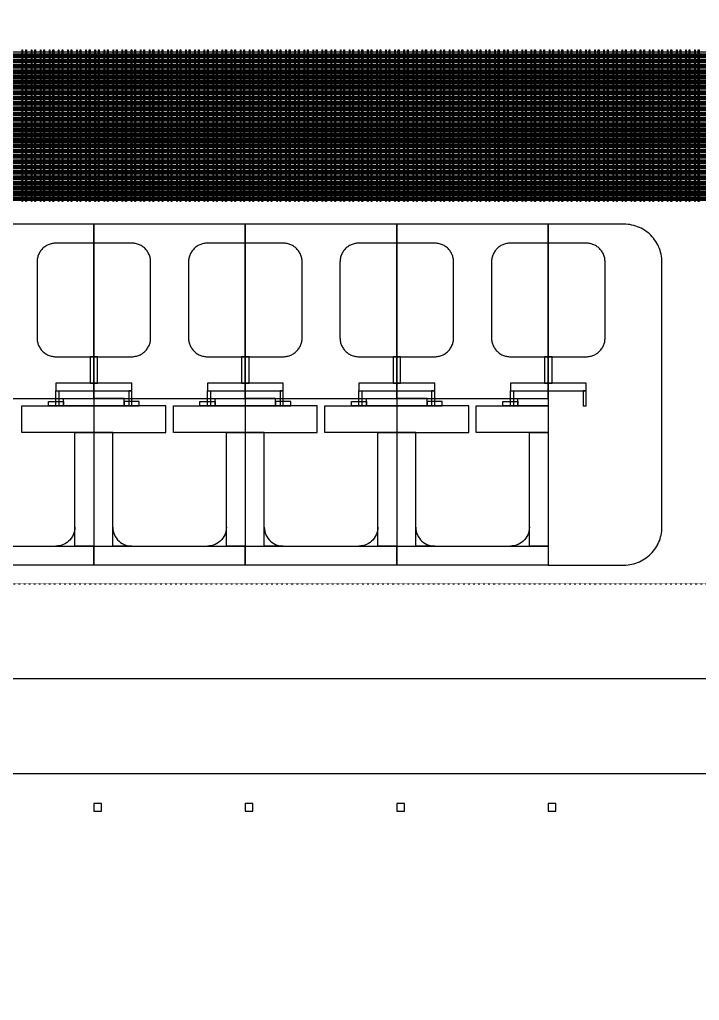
# Model space of a CAD drawing. Extents: x -50000 to 50000, y -50000 to 50000.
# Drawn here: x -32596 to -30801, y -29300 to -26710 of the extents above; entities that cross this region are included whole.
import ezdxf

# ---------------------------------------------------------------- set-up
doc = ezdxf.new("R2010")
doc.units = 0
doc.linetypes.add('DOT', pattern=[0.2, 0, -0.2])
doc.layers.get('0').update_dxf_attribs({"linetype": 'CONTINUOUS'})
for name, color, linetype in [('BASEMETAL', 4, 'CONTINUOUS'), ('FRAME', 8, 'CONTINUOUS'), ('SECONDLAYER', 6, 'CONTINUOUS'), ('XOR', 1, 'CONTINUOUS')]:
    doc.layers.add(name, color=color, linetype=linetype)

# ---------------------------------------------------------------- blocks, each defined once
blk = doc.blocks.new('DICINGBORDER')
for points in [[(3600, 0), (3620, 0), (3620, 20), (3600, 20)], [(4000, 0), (4020, 0), (4020, 20), (4000, 20)], [(4400, 0), (4420, 0), (4420, 20), (4400, 20)], [(4800, 0), (4820, 0), (4820, 20), (4800, 20)]]:
    blk.add_lwpolyline(points, close=True)
blk = doc.blocks.new('CHIP_JARRAY')
for points in [[(500, 1900), (6500, 1900), (6500, 1904.3), (500, 1904.3)], [(500, 1897), (6500, 1897), (6500, 1899), (500, 1899)], [(500, 1894), (6500, 1894), (6500, 1896.4), (500, 1896.4)], [(500, 1891), (6500, 1891), (6500, 1893), (500, 1893)], [(500, 1886), (6500, 1886), (6500, 1890.3), (500, 1890.3)], [(500, 1883), (6500, 1883), (6500, 1885), (500, 1885)], [(500, 1880), (6500, 1880), (6500, 1882.4), (500, 1882.4)], [(500, 1877), (6500, 1877), (6500, 1879), (500, 1879)], [(500, 1872), (6500, 1872), (6500, 1876.3), (500, 1876.3)], [(500, 1869), (6500, 1869), (6500, 1871), (500, 1871)], [(500, 1866), (6500, 1866), (6500, 1868.4), (500, 1868.4)], [(500, 1863), (6500, 1863), (6500, 1865), (500, 1865)], [(500, 1858), (6500, 1858), (6500, 1862.3), (500, 1862.3)], [(500, 1855), (6500, 1855), (6500, 1857), (500, 1857)], [(500, 1852), (6500, 1852), (6500, 1854.4), (500, 1854.4)], [(500, 1849), (6500, 1849), (6500, 1851), (500, 1851)], [(500, 1844), (6500, 1844), (6500, 1848.3), (500, 1848.3)], [(500, 1841), (6500, 1841), (6500, 1843), (500, 1843)], [(500, 1838), (6500, 1838), (6500, 1840.4), (500, 1840.4)], [(500, 1835), (6500, 1835), (6500, 1837), (500, 1837)], [(500, 1830), (6500, 1830), (6500, 1834.3), (500, 1834.3)], [(500, 1827), (6500, 1827), (6500, 1829), (500, 1829)], [(500, 1824), (6500, 1824), (6500, 1826.4), (500, 1826.4)], [(500, 1821), (6500, 1821), (6500, 1823), (500, 1823)], [(500, 1816), (6500, 1816), (6500, 1820.3), (500, 1820.3)], [(500, 1813), (6500, 1813), (6500, 1815), (500, 1815)], [(500, 1810), (6500, 1810), (6500, 1812.4), (500, 1812.4)], [(500, 1807), (6500, 1807), (6500, 1809), (500, 1809)], [(500, 1802), (6500, 1802), (6500, 1806.3), (500, 1806.3)], [(500, 1799), (6500, 1799), (6500, 1801), (500, 1801)], [(500, 1796), (6500, 1796), (6500, 1798.4), (500, 1798.4)], [(500, 1793), (6500, 1793), (6500, 1795), (500, 1795)], [(500, 1788), (6500, 1788), (6500, 1792.3), (500, 1792.3)], [(500, 1785), (6500, 1785), (6500, 1787), (500, 1787)], [(500, 1782), (6500, 1782), (6500, 1784.4), (500, 1784.4)], [(500, 1779), (6500, 1779), (6500, 1781), (500, 1781)], [(500, 1774), (6500, 1774), (6500, 1778.3), (500, 1778.3)], [(500, 1771), (6500, 1771), (6500, 1773), (500, 1773)], [(500, 1768), (6500, 1768), (6500, 1770.4), (500, 1770.4)], [(500, 1765), (6500, 1765), (6500, 1767), (500, 1767)], [(500, 1760), (6500, 1760), (6500, 1764.3), (500, 1764.3)], [(500, 1757), (6500, 1757), (6500, 1759), (500, 1759)], [(500, 1754), (6500, 1754), (6500, 1756.4), (500, 1756.4)], [(500, 1751), (6500, 1751), (6500, 1753), (500, 1753)], [(500, 1746), (6500, 1746), (6500, 1750.3), (500, 1750.3)], [(500, 1743), (6500, 1743), (6500, 1745), (500, 1745)], [(500, 1740), (6500, 1740), (6500, 1742.4), (500, 1742.4)], [(500, 1737), (6500, 1737), (6500, 1739), (500, 1739)], [(500, 1732), (6500, 1732), (6500, 1736.3), (500, 1736.3)], [(500, 1729), (6500, 1729), (6500, 1731), (500, 1731)], [(500, 1726), (6500, 1726), (6500, 1728.4), (500, 1728.4)], [(500, 1723), (6500, 1723), (6500, 1725), (500, 1725)], [(500, 1718), (6500, 1718), (6500, 1722.3), (500, 1722.3)], [(500, 1715), (6500, 1715), (6500, 1717), (500, 1717)], [(500, 1712), (6500, 1712), (6500, 1714.4), (500, 1714.4)], [(500, 1709), (6500, 1709), (6500, 1711), (500, 1711)], [(500, 1704), (6500, 1704), (6500, 1708.3), (500, 1708.3)], [(500, 1701), (6500, 1701), (6500, 1703), (500, 1703)], [(500, 1698), (6500, 1698), (6500, 1700.4), (500, 1700.4)], [(500, 1695), (6500, 1695), (6500, 1697), (500, 1697)], [(500, 1690), (6500, 1690), (6500, 1694.3), (500, 1694.3)], [(500, 1687), (6500, 1687), (6500, 1689), (500, 1689)], [(500, 1684), (6500, 1684), (6500, 1686.4), (500, 1686.4)], [(500, 1681), (6500, 1681), (6500, 1683), (500, 1683)], [(500, 1676), (6500, 1676), (6500, 1680.3), (500, 1680.3)], [(500, 1673), (6500, 1673), (6500, 1675), (500, 1675)], [(500, 1670), (6500, 1670), (6500, 1672.4), (500, 1672.4)], [(500, 1667), (6500, 1667), (6500, 1669), (500, 1669)], [(500, 1662), (6500, 1662), (6500, 1666.3), (500, 1666.3)], [(500, 1659), (6500, 1659), (6500, 1661), (500, 1661)], [(500, 1656), (6500, 1656), (6500, 1658.4), (500, 1658.4)], [(500, 1653), (6500, 1653), (6500, 1655), (500, 1655)], [(500, 1648), (6500, 1648), (6500, 1652.3), (500, 1652.3)], [(500, 1645), (6500, 1645), (6500, 1647), (500, 1647)], [(500, 1642), (6500, 1642), (6500, 1644.4), (500, 1644.4)], [(500, 1639), (6500, 1639), (6500, 1641), (500, 1641)], [(500, 1634), (6500, 1634), (6500, 1638.3), (500, 1638.3)], [(500, 1631), (6500, 1631), (6500, 1633), (500, 1633)], [(500, 1628), (6500, 1628), (6500, 1630.4), (500, 1630.4)], [(500, 1625), (6500, 1625), (6500, 1627), (500, 1627)], [(500, 1620), (6500, 1620), (6500, 1624.3), (500, 1624.3)], [(500, 1617), (6500, 1617), (6500, 1619), (500, 1619)], [(500, 1614), (6500, 1614), (6500, 1616.4), (500, 1616.4)], [(500, 1611), (6500, 1611), (6500, 1613), (500, 1613)], [(500, 1606), (6500, 1606), (6500, 1610.3), (500, 1610.3)], [(500, 1603), (6500, 1603), (6500, 1605), (500, 1605)], [(500, 1600), (6500, 1600), (6500, 1602.4), (500, 1602.4)], [(500, 1597), (6500, 1597), (6500, 1599), (500, 1599)], [(500, 1592), (6500, 1592), (6500, 1596.3), (500, 1596.3)], [(500, 1589), (6500, 1589), (6500, 1591), (500, 1591)], [(500, 1586), (6500, 1586), (6500, 1588.4), (500, 1588.4)], [(500, 1583), (6500, 1583), (6500, 1585), (500, 1585)], [(500, 1578), (6500, 1578), (6500, 1582.3), (500, 1582.3)], [(500, 1575), (6500, 1575), (6500, 1577), (500, 1577)], [(500, 1572), (6500, 1572), (6500, 1574.4), (500, 1574.4)], [(500, 1569), (6500, 1569), (6500, 1571), (500, 1571)], [(500, 1564), (6500, 1564), (6500, 1568.3), (500, 1568.3)], [(500, 1561), (6500, 1561), (6500, 1563), (500, 1563)], [(500, 1558), (6500, 1558), (6500, 1560.4), (500, 1560.4)], [(500, 1555), (6500, 1555), (6500, 1557), (500, 1557)], [(500, 1550), (6500, 1550), (6500, 1554.3), (500, 1554.3)], [(500, 1547), (6500, 1547), (6500, 1549), (500, 1549)], [(500, 1544), (6500, 1544), (6500, 1546.4), (500, 1546.4)], [(500, 1541), (6500, 1541), (6500, 1543), (500, 1543)], [(500, 1536), (6500, 1536), (6500, 1540.3), (500, 1540.3)], [(500, 1533), (6500, 1533), (6500, 1535), (500, 1535)], [(500, 1530), (6500, 1530), (6500, 1532.4), (500, 1532.4)], [(500, 1527), (6500, 1527), (6500, 1529), (500, 1529)], [(500, 1522), (6500, 1522), (6500, 1526.3), (500, 1526.3)], [(500, 1519), (6500, 1519), (6500, 1521), (500, 1521)], [(500, 1516), (6500, 1516), (6500, 1518.4), (500, 1518.4)], [(500, 1513), (6500, 1513), (6500, 1515), (500, 1515)], [(3500, 990), (3500, 1450), (3100, 1450), (3100, 990)], [(3900, 990), (3900, 1450), (3500, 1450), (3500, 990)], [(4300, 990), (4300, 1450), (3900, 1450), (3900, 990)], [(4700, 990), (4700, 1450), (4300, 1450), (4300, 990)], [(4700, 1000), (4700, 550), (4900, 550), (4905.2, 550.1), (4910.5, 550.5), (4915.6, 551.2), (4920.8, 552.2), (4925.9, 553.4), (4930.9, 554.9), (4935.8, 556.6), (4940.7, 558.6), (4945.4, 560.9), (4950, 563.4), (4954.5, 566.1), (4958.8, 569.1), (4962.9, 572.3), (4966.9, 575.7), (4970.7, 579.3), (4974.3, 583.1), (4977.7, 587.1), (4980.9, 591.2), (4983.9, 595.5), (4986.6, 600), (4989.1, 604.6), (4991.4, 609.3), (4993.4, 614.2), (4995.1, 619.1), (4996.6, 624.1), (4997.8, 629.2), (4998.8, 634.4), (4999.5, 639.5), (4999.9, 644.8), (5000, 650), (5000, 1350), (4999.9, 1355.2), (4999.5, 1360.5), (4998.8, 1365.6), (4997.8, 1370.8), (4996.6, 1375.9), (4995.1, 1380.9), (4993.4, 1385.8), (4991.4, 1390.7), (4989.1, 1395.4), (4986.6, 1400), (4983.9, 1404.5), (4980.9, 1408.8), (4977.7, 1412.9), (4974.3, 1416.9), (4970.7, 1420.7), (4966.9, 1424.3), (4962.9, 1427.7), (4958.8, 1430.9), (4954.5, 1433.9), (4950, 1436.6), (4945.4, 1439.1), (4940.7, 1441.4), (4935.8, 1443.4), (4930.9, 1445.1), (4925.9, 1446.6), (4920.8, 1447.8), (4915.6, 1448.8), (4910.5, 1449.5), (4905.2, 1449.9), (4900, 1450), (4700, 1450)], [(3420, 970), (3420, 990), (3500, 990), (3500, 970)], [(3580, 970), (3580, 990), (3500, 990), (3500, 970)], [(3820, 970), (3820, 990), (3900, 990), (3900, 970)], [(3980, 970), (3980, 990), (3900, 990), (3900, 970)], [(4220, 970), (4220, 990), (4300, 990), (4300, 970)], [(4380, 970), (4380, 990), (4300, 990), (4300, 970)], [(4620, 970), (4620, 990), (4700, 990), (4700, 970)], [(3310, 900), (3310, 970), (3500, 970), (3500, 900)], [(3380, 970), (3380, 982), (3420, 982), (3420, 970)], [(3690, 900), (3690, 970), (3500, 970), (3500, 900)], [(3620, 970), (3620, 982), (3580, 982), (3580, 970)], [(3710, 900), (3710, 970), (3900, 970), (3900, 900)], [(3780, 970), (3780, 982), (3820, 982), (3820, 970)], [(4090, 900), (4090, 970), (3900, 970), (3900, 900)], [(4020, 970), (4020, 982), (3980, 982), (3980, 970)], [(4110, 900), (4110, 970), (4300, 970), (4300, 900)], [(4180, 970), (4180, 982), (4220, 982), (4220, 970)], [(4490, 900), (4490, 970), (4300, 970), (4300, 900)], [(4420, 970), (4420, 982), (4380, 982), (4380, 970)], [(4510, 900), (4510, 970), (4700, 970), (4700, 900)], [(4580, 970), (4580, 982), (4620, 982), (4620, 970)], [(3450, 600), (3450, 900), (3500, 900), (3500, 600)], [(3550, 600), (3550, 900), (3500, 900), (3500, 600)], [(3850, 600), (3850, 900), (3900, 900), (3900, 600)], [(3950, 600), (3950, 900), (3900, 900), (3900, 600)], [(4250, 600), (4250, 900), (4300, 900), (4300, 600)], [(4350, 600), (4350, 900), (4300, 900), (4300, 600)], [(4650, 600), (4650, 900), (4700, 900), (4700, 600)], [(3450, 600), (3450, 650), (3449.7, 644.8), (3448.9, 639.6), (3447.6, 634.5), (3445.7, 629.7), (3443.3, 625), (3440.5, 620.6), (3437.2, 616.5), (3433.5, 612.8), (3429.4, 609.5), (3425, 606.7), (3420.3, 604.3), (3415.5, 602.4), (3410.4, 601.1), (3405.2, 600.3), (3400, 600)], [(3550, 600), (3550, 650), (3550.3, 644.8), (3551.1, 639.6), (3552.4, 634.5), (3554.3, 629.7), (3556.7, 625), (3559.5, 620.6), (3562.8, 616.5), (3566.5, 612.8), (3570.6, 609.5), (3575, 606.7), (3579.7, 604.3), (3584.5, 602.4), (3589.6, 601.1), (3594.8, 600.3), (3600, 600)], [(3850, 600), (3850, 650), (3849.7, 644.8), (3848.9, 639.6), (3847.6, 634.5), (3845.7, 629.7), (3843.3, 625), (3840.5, 620.6), (3837.2, 616.5), (3833.5, 612.8), (3829.4, 609.5), (3825, 606.7), (3820.3, 604.3), (3815.5, 602.4), (3810.4, 601.1), (3805.2, 600.3), (3800, 600)], [(3950, 600), (3950, 650), (3950.3, 644.8), (3951.1, 639.6), (3952.4, 634.5), (3954.3, 629.7), (3956.7, 625), (3959.5, 620.6), (3962.8, 616.5), (3966.5, 612.8), (3970.6, 609.5), (3975, 606.7), (3979.7, 604.3), (3984.5, 602.4), (3989.6, 601.1), (3994.8, 600.3), (4000, 600)], [(4250, 600), (4250, 650), (4249.7, 644.8), (4248.9, 639.6), (4247.6, 634.5), (4245.7, 629.7), (4243.3, 625), (4240.5, 620.6), (4237.2, 616.5), (4233.5, 612.8), (4229.4, 609.5), (4225, 606.7), (4220.3, 604.3), (4215.5, 602.4), (4210.4, 601.1), (4205.2, 600.3), (4200, 600)], [(4350, 600), (4350, 650), (4350.3, 644.8), (4351.1, 639.6), (4352.4, 634.5), (4354.3, 629.7), (4356.7, 625), (4359.5, 620.6), (4362.8, 616.5), (4366.5, 612.8), (4370.6, 609.5), (4375, 606.7), (4379.7, 604.3), (4384.5, 602.4), (4389.6, 601.1), (4394.8, 600.3), (4400, 600)], [(4650, 600), (4650, 650), (4649.7, 644.8), (4648.9, 639.6), (4647.6, 634.5), (4645.7, 629.7), (4643.3, 625), (4640.5, 620.6), (4637.2, 616.5), (4633.5, 612.8), (4629.4, 609.5), (4625, 606.7), (4620.3, 604.3), (4615.5, 602.4), (4610.4, 601.1), (4605.2, 600.3), (4600, 600)], [(3300, 600), (3500, 600), (3500, 550), (3100, 550), (3100, 600)], [(3700, 600), (3900, 600), (3900, 550), (3500, 550), (3500, 600)], [(4100, 600), (4300, 600), (4300, 550), (3900, 550), (3900, 600)], [(4500, 600), (4700, 600), (4700, 550), (4300, 550), (4300, 600)]]:
    blk.add_lwpolyline(points, close=True)
at = {"layer": 'FRAME'}
blk.add_lwpolyline([(0, 0), (7000, 0), (7000, 7000), (0, 7000)], close=True, dxfattribs=at)
at = {"layer": 'FRAME', "linetype": 'DOT'}
blk.add_lwpolyline([(500, 500), (6500, 500), (6500, 6500), (500, 6500)], close=True, dxfattribs=at)
at = {"layer": 'SECONDLAYER'}
for points in [[(3311, 1910), (3312, 1910), (3312, 1510), (3311, 1510)], [(3320, 1910), (3322, 1910), (3322, 1510), (3320, 1510)], [(3335, 1910), (3336, 1910), (3336, 1510), (3335, 1510)], [(3344, 1910), (3346, 1910), (3346, 1510), (3344, 1510)], [(3359, 1910), (3360, 1910), (3360, 1510), (3359, 1510)], [(3368, 1910), (3370, 1910), (3370, 1510), (3368, 1510)], [(3383, 1910), (3384, 1910), (3384, 1510), (3383, 1510)], [(3392, 1910), (3394, 1910), (3394, 1510), (3392, 1510)], [(3407, 1910), (3408, 1910), (3408, 1510), (3407, 1510)], [(3416, 1910), (3418, 1910), (3418, 1510), (3416, 1510)], [(3431, 1910), (3432, 1910), (3432, 1510), (3431, 1510)], [(3440, 1910), (3442, 1910), (3442, 1510), (3440, 1510)], [(3455, 1910), (3456, 1910), (3456, 1510), (3455, 1510)], [(3464, 1910), (3466, 1910), (3466, 1510), (3464, 1510)], [(3479, 1910), (3480, 1910), (3480, 1510), (3479, 1510)], [(3488, 1910), (3490, 1910), (3490, 1510), (3488, 1510)], [(3503, 1910), (3504, 1910), (3504, 1510), (3503, 1510)], [(3512, 1910), (3514, 1910), (3514, 1510), (3512, 1510)], [(3527, 1910), (3528, 1910), (3528, 1510), (3527, 1510)], [(3536, 1910), (3538, 1910), (3538, 1510), (3536, 1510)], [(3551, 1910), (3552, 1910), (3552, 1510), (3551, 1510)], [(3560, 1910), (3562, 1910), (3562, 1510), (3560, 1510)], [(3575, 1910), (3576, 1910), (3576, 1510), (3575, 1510)], [(3584, 1910), (3586, 1910), (3586, 1510), (3584, 1510)], [(3599, 1910), (3600, 1910), (3600, 1510), (3599, 1510)], [(3608, 1910), (3610, 1910), (3610, 1510), (3608, 1510)], [(3623, 1910), (3624, 1910), (3624, 1510), (3623, 1510)], [(3632, 1910), (3634, 1910), (3634, 1510), (3632, 1510)], [(3647, 1910), (3648, 1910), (3648, 1510), (3647, 1510)], [(3656, 1910), (3658, 1910), (3658, 1510), (3656, 1510)], [(3671, 1910), (3672, 1910), (3672, 1510), (3671, 1510)], [(3680, 1910), (3682, 1910), (3682, 1510), (3680, 1510)], [(3695, 1910), (3696, 1910), (3696, 1510), (3695, 1510)], [(3704, 1910), (3706, 1910), (3706, 1510), (3704, 1510)], [(3719, 1910), (3720, 1910), (3720, 1510), (3719, 1510)], [(3728, 1910), (3730, 1910), (3730, 1510), (3728, 1510)], [(3743, 1910), (3744, 1910), (3744, 1510), (3743, 1510)], [(3752, 1910), (3754, 1910), (3754, 1510), (3752, 1510)], [(3767, 1910), (3768, 1910), (3768, 1510), (3767, 1510)], [(3776, 1910), (3778, 1910), (3778, 1510), (3776, 1510)], [(3791, 1910), (3792, 1910), (3792, 1510), (3791, 1510)], [(3800, 1910), (3802, 1910), (3802, 1510), (3800, 1510)], [(3815, 1910), (3816, 1910), (3816, 1510), (3815, 1510)], [(3824, 1910), (3826, 1910), (3826, 1510), (3824, 1510)], [(3839, 1910), (3840, 1910), (3840, 1510), (3839, 1510)], [(3848, 1910), (3850, 1910), (3850, 1510), (3848, 1510)], [(3863, 1910), (3864, 1910), (3864, 1510), (3863, 1510)], [(3872, 1910), (3874, 1910), (3874, 1510), (3872, 1510)], [(3887, 1910), (3888, 1910), (3888, 1510), (3887, 1510)], [(3896, 1910), (3898, 1910), (3898, 1510), (3896, 1510)], [(3911, 1910), (3912, 1910), (3912, 1510), (3911, 1510)], [(3920, 1910), (3922, 1910), (3922, 1510), (3920, 1510)], [(3935, 1910), (3936, 1910), (3936, 1510), (3935, 1510)], [(3944, 1910), (3946, 1910), (3946, 1510), (3944, 1510)], [(3959, 1910), (3960, 1910), (3960, 1510), (3959, 1510)], [(3968, 1910), (3970, 1910), (3970, 1510), (3968, 1510)], [(3983, 1910), (3984, 1910), (3984, 1510), (3983, 1510)], [(3992, 1910), (3994, 1910), (3994, 1510), (3992, 1510)], [(4007, 1910), (4008, 1910), (4008, 1510), (4007, 1510)], [(4016, 1910), (4018, 1910), (4018, 1510), (4016, 1510)], [(4031, 1910), (4032, 1910), (4032, 1510), (4031, 1510)], [(4040, 1910), (4042, 1910), (4042, 1510), (4040, 1510)], [(4055, 1910), (4056, 1910), (4056, 1510), (4055, 1510)], [(4064, 1910), (4066, 1910), (4066, 1510), (4064, 1510)], [(4079, 1910), (4080, 1910), (4080, 1510), (4079, 1510)], [(4088, 1910), (4090, 1910), (4090, 1510), (4088, 1510)], [(4103, 1910), (4104, 1910), (4104, 1510), (4103, 1510)], [(4112, 1910), (4114, 1910), (4114, 1510), (4112, 1510)], [(4127, 1910), (4128, 1910), (4128, 1510), (4127, 1510)], [(4136, 1910), (4138, 1910), (4138, 1510), (4136, 1510)], [(4151, 1910), (4152, 1910), (4152, 1510), (4151, 1510)], [(4160, 1910), (4162, 1910), (4162, 1510), (4160, 1510)], [(4175, 1910), (4176, 1910), (4176, 1510), (4175, 1510)], [(4184, 1910), (4186, 1910), (4186, 1510), (4184, 1510)], [(4199, 1910), (4200, 1910), (4200, 1510), (4199, 1510)], [(4208, 1910), (4210, 1910), (4210, 1510), (4208, 1510)], [(4223, 1910), (4224, 1910), (4224, 1510), (4223, 1510)], [(4232, 1910), (4234, 1910), (4234, 1510), (4232, 1510)], [(4247, 1910), (4248, 1910), (4248, 1510), (4247, 1510)], [(4256, 1910), (4258, 1910), (4258, 1510), (4256, 1510)], [(4271, 1910), (4272, 1910), (4272, 1510), (4271, 1510)], [(4280, 1910), (4282, 1910), (4282, 1510), (4280, 1510)], [(4295, 1910), (4296, 1910), (4296, 1510), (4295, 1510)], [(4304, 1910), (4306, 1910), (4306, 1510), (4304, 1510)], [(4319, 1910), (4320, 1910), (4320, 1510), (4319, 1510)], [(4328, 1910), (4330, 1910), (4330, 1510), (4328, 1510)], [(4343, 1910), (4344, 1910), (4344, 1510), (4343, 1510)], [(4352, 1910), (4354, 1910), (4354, 1510), (4352, 1510)], [(4367, 1910), (4368, 1910), (4368, 1510), (4367, 1510)], [(4376, 1910), (4378, 1910), (4378, 1510), (4376, 1510)], [(4391, 1910), (4392, 1910), (4392, 1510), (4391, 1510)], [(4400, 1910), (4402, 1910), (4402, 1510), (4400, 1510)], [(4415, 1910), (4416, 1910), (4416, 1510), (4415, 1510)], [(4424, 1910), (4426, 1910), (4426, 1510), (4424, 1510)], [(4439, 1910), (4440, 1910), (4440, 1510), (4439, 1510)], [(4448, 1910), (4450, 1910), (4450, 1510), (4448, 1510)], [(4463, 1910), (4464, 1910), (4464, 1510), (4463, 1510)], [(4472, 1910), (4474, 1910), (4474, 1510), (4472, 1510)], [(4487, 1910), (4488, 1910), (4488, 1510), (4487, 1510)], [(4496, 1910), (4498, 1910), (4498, 1510), (4496, 1510)], [(4511, 1910), (4512, 1910), (4512, 1510), (4511, 1510)], [(4520, 1910), (4522, 1910), (4522, 1510), (4520, 1510)], [(4535, 1910), (4536, 1910), (4536, 1510), (4535, 1510)], [(4544, 1910), (4546, 1910), (4546, 1510), (4544, 1510)], [(4559, 1910), (4560, 1910), (4560, 1510), (4559, 1510)], [(4568, 1910), (4570, 1910), (4570, 1510), (4568, 1510)], [(4583, 1910), (4584, 1910), (4584, 1510), (4583, 1510)], [(4592, 1910), (4594, 1910), (4594, 1510), (4592, 1510)], [(4607, 1910), (4608, 1910), (4608, 1510), (4607, 1510)], [(4616, 1910), (4618, 1910), (4618, 1510), (4616, 1510)], [(4631, 1910), (4632, 1910), (4632, 1510), (4631, 1510)], [(4640, 1910), (4642, 1910), (4642, 1510), (4640, 1510)], [(4655, 1910), (4656, 1910), (4656, 1510), (4655, 1510)], [(4664, 1910), (4666, 1910), (4666, 1510), (4664, 1510)], [(4679, 1910), (4680, 1910), (4680, 1510), (4679, 1510)], [(4688, 1910), (4690, 1910), (4690, 1510), (4688, 1510)], [(4703, 1910), (4704, 1910), (4704, 1510), (4703, 1510)], [(4712, 1910), (4714, 1910), (4714, 1510), (4712, 1510)], [(4727, 1910), (4728, 1910), (4728, 1510), (4727, 1510)], [(4736, 1910), (4738, 1910), (4738, 1510), (4736, 1510)], [(4751, 1910), (4752, 1910), (4752, 1510), (4751, 1510)], [(4760, 1910), (4762, 1910), (4762, 1510), (4760, 1510)], [(4775, 1910), (4776, 1910), (4776, 1510), (4775, 1510)], [(4784, 1910), (4786, 1910), (4786, 1510), (4784, 1510)], [(4799, 1910), (4800, 1910), (4800, 1510), (4799, 1510)], [(4808, 1910), (4810, 1910), (4810, 1510), (4808, 1510)], [(4823, 1910), (4824, 1910), (4824, 1510), (4823, 1510)], [(4832, 1910), (4834, 1910), (4834, 1510), (4832, 1510)], [(4847, 1910), (4848, 1910), (4848, 1510), (4847, 1510)], [(4856, 1910), (4858, 1910), (4858, 1510), (4856, 1510)], [(4871, 1910), (4872, 1910), (4872, 1510), (4871, 1510)], [(4880, 1910), (4882, 1910), (4882, 1510), (4880, 1510)], [(4895, 1910), (4896, 1910), (4896, 1510), (4895, 1510)], [(4904, 1910), (4906, 1910), (4906, 1510), (4904, 1510)], [(4919, 1910), (4920, 1910), (4920, 1510), (4919, 1510)], [(4928, 1910), (4930, 1910), (4930, 1510), (4928, 1510)], [(4943, 1910), (4944, 1910), (4944, 1510), (4943, 1510)], [(4952, 1910), (4954, 1910), (4954, 1510), (4952, 1510)], [(4967, 1910), (4968, 1910), (4968, 1510), (4967, 1510)], [(4976, 1910), (4978, 1910), (4978, 1510), (4976, 1510)], [(4991, 1910), (4992, 1910), (4992, 1510), (4991, 1510)], [(5000, 1910), (5002, 1910), (5002, 1510), (5000, 1510)], [(5015, 1910), (5016, 1910), (5016, 1510), (5015, 1510)], [(5024, 1910), (5026, 1910), (5026, 1510), (5024, 1510)], [(5039, 1910), (5040, 1910), (5040, 1510), (5039, 1510)], [(5048, 1910), (5050, 1910), (5050, 1510), (5048, 1510)], [(5063, 1910), (5064, 1910), (5064, 1510), (5063, 1510)], [(5072, 1910), (5074, 1910), (5074, 1510), (5072, 1510)], [(5087, 1910), (5088, 1910), (5088, 1510), (5087, 1510)], [(5096, 1910), (5098, 1910), (5098, 1510), (5096, 1510)], [(3500, 1400), (3400, 1400), (3397.4, 1399.9), (3394.8, 1399.7), (3392.2, 1399.4), (3389.6, 1398.9), (3387.1, 1398.3), (3384.5, 1397.6), (3382.1, 1396.7), (3379.7, 1395.7), (3377.3, 1394.6), (3375, 1393.3), (3372.8, 1391.9), (3370.6, 1390.5), (3368.5, 1388.9), (3366.5, 1387.2), (3364.6, 1385.4), (3362.8, 1383.5), (3361.1, 1381.5), (3359.5, 1379.4), (3358.1, 1377.2), (3356.7, 1375), (3355.4, 1372.7), (3354.3, 1370.3), (3353.3, 1367.9), (3352.4, 1365.5), (3351.7, 1362.9), (3351.1, 1360.4), (3350.6, 1357.8), (3350.3, 1355.2), (3350.1, 1352.6), (3350, 1350), (3350, 1150), (3350.1, 1147.4), (3350.3, 1144.8), (3350.6, 1142.2), (3351.1, 1139.6), (3351.7, 1137.1), (3352.4, 1134.5), (3353.3, 1132.1), (3354.3, 1129.7), (3355.4, 1127.3), (3356.7, 1125), (3358.1, 1122.8), (3359.5, 1120.6), (3361.1, 1118.5), (3362.8, 1116.5), (3364.6, 1114.6), (3366.5, 1112.8), (3368.5, 1111.1), (3370.6, 1109.5), (3372.8, 1108.1), (3375, 1106.7), (3377.3, 1105.4), (3379.7, 1104.3), (3382.1, 1103.3), (3384.5, 1102.4), (3387.1, 1101.7), (3389.6, 1101.1), (3392.2, 1100.6), (3394.8, 1100.3), (3397.4, 1100.1), (3400, 1100), (3600, 1100), (3602.6, 1100.1), (3605.2, 1100.3), (3607.8, 1100.6), (3610.4, 1101.1), (3612.9, 1101.7), (3615.5, 1102.4), (3617.9, 1103.3), (3620.3, 1104.3), (3622.7, 1105.4), (3625, 1106.7), (3627.2, 1108.1), (3629.4, 1109.5), (3631.5, 1111.1), (3633.5, 1112.8), (3635.4, 1114.6), (3637.2, 1116.5), (3638.9, 1118.5), (3640.5, 1120.6), (3641.9, 1122.8), (3643.3, 1125), (3644.6, 1127.3), (3645.7, 1129.7), (3646.7, 1132.1), (3647.6, 1134.5), (3648.3, 1137.1), (3648.9, 1139.6), (3649.4, 1142.2), (3649.7, 1144.8), (3649.9, 1147.4), (3650, 1150), (3650, 1350), (3649.9, 1352.6), (3649.7, 1355.2), (3649.4, 1357.8), (3648.9, 1360.4), (3648.3, 1362.9), (3647.6, 1365.5), (3646.7, 1367.9), (3645.7, 1370.3), (3644.6, 1372.7), (3643.3, 1375), (3641.9, 1377.2), (3640.5, 1379.4), (3638.9, 1381.5), (3637.2, 1383.5), (3635.4, 1385.4), (3633.5, 1387.2), (3631.5, 1388.9), (3629.4, 1390.5), (3627.2, 1391.9), (3625, 1393.3), (3622.7, 1394.6), (3620.3, 1395.7), (3617.9, 1396.7), (3615.5, 1397.6), (3612.9, 1398.3), (3610.4, 1398.9), (3607.8, 1399.4), (3605.2, 1399.7), (3602.6, 1399.9), (3600, 1400)], [(3900, 1400), (3800, 1400), (3797.4, 1399.9), (3794.8, 1399.7), (3792.2, 1399.4), (3789.6, 1398.9), (3787.1, 1398.3), (3784.5, 1397.6), (3782.1, 1396.7), (3779.7, 1395.7), (3777.3, 1394.6), (3775, 1393.3), (3772.8, 1391.9), (3770.6, 1390.5), (3768.5, 1388.9), (3766.5, 1387.2), (3764.6, 1385.4), (3762.8, 1383.5), (3761.1, 1381.5), (3759.5, 1379.4), (3758.1, 1377.2), (3756.7, 1375), (3755.4, 1372.7), (3754.3, 1370.3), (3753.3, 1367.9), (3752.4, 1365.5), (3751.7, 1362.9), (3751.1, 1360.4), (3750.6, 1357.8), (3750.3, 1355.2), (3750.1, 1352.6), (3750, 1350), (3750, 1150), (3750.1, 1147.4), (3750.3, 1144.8), (3750.6, 1142.2), (3751.1, 1139.6), (3751.7, 1137.1), (3752.4, 1134.5), (3753.3, 1132.1), (3754.3, 1129.7), (3755.4, 1127.3), (3756.7, 1125), (3758.1, 1122.8), (3759.5, 1120.6), (3761.1, 1118.5), (3762.8, 1116.5), (3764.6, 1114.6), (3766.5, 1112.8), (3768.5, 1111.1), (3770.6, 1109.5), (3772.8, 1108.1), (3775, 1106.7), (3777.3, 1105.4), (3779.7, 1104.3), (3782.1, 1103.3), (3784.5, 1102.4), (3787.1, 1101.7), (3789.6, 1101.1), (3792.2, 1100.6), (3794.8, 1100.3), (3797.4, 1100.1), (3800, 1100), (4000, 1100), (4002.6, 1100.1), (4005.2, 1100.3), (4007.8, 1100.6), (4010.4, 1101.1), (4012.9, 1101.7), (4015.5, 1102.4), (4017.9, 1103.3), (4020.3, 1104.3), (4022.7, 1105.4), (4025, 1106.7), (4027.2, 1108.1), (4029.4, 1109.5), (4031.5, 1111.1), (4033.5, 1112.8), (4035.4, 1114.6), (4037.2, 1116.5), (4038.9, 1118.5), (4040.5, 1120.6), (4041.9, 1122.8), (4043.3, 1125), (4044.6, 1127.3), (4045.7, 1129.7), (4046.7, 1132.1), (4047.6, 1134.5), (4048.3, 1137.1), (4048.9, 1139.6), (4049.4, 1142.2), (4049.7, 1144.8), (4049.9, 1147.4), (4050, 1150), (4050, 1350), (4049.9, 1352.6), (4049.7, 1355.2), (4049.4, 1357.8), (4048.9, 1360.4), (4048.3, 1362.9), (4047.6, 1365.5), (4046.7, 1367.9), (4045.7, 1370.3), (4044.6, 1372.7), (4043.3, 1375), (4041.9, 1377.2), (4040.5, 1379.4), (4038.9, 1381.5), (4037.2, 1383.5), (4035.4, 1385.4), (4033.5, 1387.2), (4031.5, 1388.9), (4029.4, 1390.5), (4027.2, 1391.9), (4025, 1393.3), (4022.7, 1394.6), (4020.3, 1395.7), (4017.9, 1396.7), (4015.5, 1397.6), (4012.9, 1398.3), (4010.4, 1398.9), (4007.8, 1399.4), (4005.2, 1399.7), (4002.6, 1399.9), (4000, 1400)], [(4300, 1400), (4200, 1400), (4197.4, 1399.9), (4194.8, 1399.7), (4192.2, 1399.4), (4189.6, 1398.9), (4187.1, 1398.3), (4184.5, 1397.6), (4182.1, 1396.7), (4179.7, 1395.7), (4177.3, 1394.6), (4175, 1393.3), (4172.8, 1391.9), (4170.6, 1390.5), (4168.5, 1388.9), (4166.5, 1387.2), (4164.6, 1385.4), (4162.8, 1383.5), (4161.1, 1381.5), (4159.5, 1379.4), (4158.1, 1377.2), (4156.7, 1375), (4155.4, 1372.7), (4154.3, 1370.3), (4153.3, 1367.9), (4152.4, 1365.5), (4151.7, 1362.9), (4151.1, 1360.4), (4150.6, 1357.8), (4150.3, 1355.2), (4150.1, 1352.6), (4150, 1350), (4150, 1150), (4150.1, 1147.4), (4150.3, 1144.8), (4150.6, 1142.2), (4151.1, 1139.6), (4151.7, 1137.1), (4152.4, 1134.5), (4153.3, 1132.1), (4154.3, 1129.7), (4155.4, 1127.3), (4156.7, 1125), (4158.1, 1122.8), (4159.5, 1120.6), (4161.1, 1118.5), (4162.8, 1116.5), (4164.6, 1114.6), (4166.5, 1112.8), (4168.5, 1111.1), (4170.6, 1109.5), (4172.8, 1108.1), (4175, 1106.7), (4177.3, 1105.4), (4179.7, 1104.3), (4182.1, 1103.3), (4184.5, 1102.4), (4187.1, 1101.7), (4189.6, 1101.1), (4192.2, 1100.6), (4194.8, 1100.3), (4197.4, 1100.1), (4200, 1100), (4400, 1100), (4402.6, 1100.1), (4405.2, 1100.3), (4407.8, 1100.6), (4410.4, 1101.1), (4412.9, 1101.7), (4415.5, 1102.4), (4417.9, 1103.3), (4420.3, 1104.3), (4422.7, 1105.4), (4425, 1106.7), (4427.2, 1108.1), (4429.4, 1109.5), (4431.5, 1111.1), (4433.5, 1112.8), (4435.4, 1114.6), (4437.2, 1116.5), (4438.9, 1118.5), (4440.5, 1120.6), (4441.9, 1122.8), (4443.3, 1125), (4444.6, 1127.3), (4445.7, 1129.7), (4446.7, 1132.1), (4447.6, 1134.5), (4448.3, 1137.1), (4448.9, 1139.6), (4449.4, 1142.2), (4449.7, 1144.8), (4449.9, 1147.4), (4450, 1150), (4450, 1350), (4449.9, 1352.6), (4449.7, 1355.2), (4449.4, 1357.8), (4448.9, 1360.4), (4448.3, 1362.9), (4447.6, 1365.5), (4446.7, 1367.9), (4445.7, 1370.3), (4444.6, 1372.7), (4443.3, 1375), (4441.9, 1377.2), (4440.5, 1379.4), (4438.9, 1381.5), (4437.2, 1383.5), (4435.4, 1385.4), (4433.5, 1387.2), (4431.5, 1388.9), (4429.4, 1390.5), (4427.2, 1391.9), (4425, 1393.3), (4422.7, 1394.6), (4420.3, 1395.7), (4417.9, 1396.7), (4415.5, 1397.6), (4412.9, 1398.3), (4410.4, 1398.9), (4407.8, 1399.4), (4405.2, 1399.7), (4402.6, 1399.9), (4400, 1400)], [(4700, 1400), (4600, 1400), (4597.4, 1399.9), (4594.8, 1399.7), (4592.2, 1399.4), (4589.6, 1398.9), (4587.1, 1398.3), (4584.5, 1397.6), (4582.1, 1396.7), (4579.7, 1395.7), (4577.3, 1394.6), (4575, 1393.3), (4572.8, 1391.9), (4570.6, 1390.5), (4568.5, 1388.9), (4566.5, 1387.2), (4564.6, 1385.4), (4562.8, 1383.5), (4561.1, 1381.5), (4559.5, 1379.4), (4558.1, 1377.2), (4556.7, 1375), (4555.4, 1372.7), (4554.3, 1370.3), (4553.3, 1367.9), (4552.4, 1365.5), (4551.7, 1362.9), (4551.1, 1360.4), (4550.6, 1357.8), (4550.3, 1355.2), (4550.1, 1352.6), (4550, 1350), (4550, 1150), (4550.1, 1147.4), (4550.3, 1144.8), (4550.6, 1142.2), (4551.1, 1139.6), (4551.7, 1137.1), (4552.4, 1134.5), (4553.3, 1132.1), (4554.3, 1129.7), (4555.4, 1127.3), (4556.7, 1125), (4558.1, 1122.8), (4559.5, 1120.6), (4561.1, 1118.5), (4562.8, 1116.5), (4564.6, 1114.6), (4566.5, 1112.8), (4568.5, 1111.1), (4570.6, 1109.5), (4572.8, 1108.1), (4575, 1106.7), (4577.3, 1105.4), (4579.7, 1104.3), (4582.1, 1103.3), (4584.5, 1102.4), (4587.1, 1101.7), (4589.6, 1101.1), (4592.2, 1100.6), (4594.8, 1100.3), (4597.4, 1100.1), (4600, 1100), (4800, 1100), (4802.6, 1100.1), (4805.2, 1100.3), (4807.8, 1100.6), (4810.4, 1101.1), (4812.9, 1101.7), (4815.5, 1102.4), (4817.9, 1103.3), (4820.3, 1104.3), (4822.7, 1105.4), (4825, 1106.7), (4827.2, 1108.1), (4829.4, 1109.5), (4831.5, 1111.1), (4833.5, 1112.8), (4835.4, 1114.6), (4837.2, 1116.5), (4838.9, 1118.5), (4840.5, 1120.6), (4841.9, 1122.8), (4843.3, 1125), (4844.6, 1127.3), (4845.7, 1129.7), (4846.7, 1132.1), (4847.6, 1134.5), (4848.3, 1137.1), (4848.9, 1139.6), (4849.4, 1142.2), (4849.7, 1144.8), (4849.9, 1147.4), (4850, 1150), (4850, 1350), (4849.9, 1352.6), (4849.7, 1355.2), (4849.4, 1357.8), (4848.9, 1360.4), (4848.3, 1362.9), (4847.6, 1365.5), (4846.7, 1367.9), (4845.7, 1370.3), (4844.6, 1372.7), (4843.3, 1375), (4841.9, 1377.2), (4840.5, 1379.4), (4838.9, 1381.5), (4837.2, 1383.5), (4835.4, 1385.4), (4833.5, 1387.2), (4831.5, 1388.9), (4829.4, 1390.5), (4827.2, 1391.9), (4825, 1393.3), (4822.7, 1394.6), (4820.3, 1395.7), (4817.9, 1396.7), (4815.5, 1397.6), (4812.9, 1398.3), (4810.4, 1398.9), (4807.8, 1399.4), (4805.2, 1399.7), (4802.6, 1399.9), (4800, 1400)], [(3490, 1100), (3490, 1030), (3510, 1030), (3510, 1100)], [(3890, 1100), (3890, 1030), (3910, 1030), (3910, 1100)], [(4290, 1100), (4290, 1030), (4310, 1030), (4310, 1100)], [(4690, 1100), (4690, 1030), (4710, 1030), (4710, 1100)], [(3400, 1030), (3400, 1010), (3600, 1010), (3600, 1030)], [(3408, 1010), (3408, 970), (3400, 970), (3400, 1010)], [(3592, 1010), (3592, 970), (3600, 970), (3600, 1010)], [(3800, 1030), (3800, 1010), (4000, 1010), (4000, 1030)], [(3808, 1010), (3808, 970), (3800, 970), (3800, 1010)], [(3992, 1010), (3992, 970), (4000, 970), (4000, 1010)], [(4200, 1030), (4200, 1010), (4400, 1010), (4400, 1030)], [(4208, 1010), (4208, 970), (4200, 970), (4200, 1010)], [(4392, 1010), (4392, 970), (4400, 970), (4400, 1010)], [(4600, 1030), (4600, 1010), (4800, 1010), (4800, 1030)], [(4608, 1010), (4608, 970), (4600, 970), (4600, 1010)], [(4792, 1010), (4792, 970), (4800, 970), (4800, 1010)]]:
    blk.add_lwpolyline(points, close=True, dxfattribs=at)
at = {"layer": 'XOR'}
blk.add_lwpolyline([(250, 250), (6750, 250), (6750, 6750), (250, 6750)], close=True, dxfattribs=at)

msp = doc.modelspace()

# ---------------------------------------------------------------- linework, layer by layer
at = {"layer": 'FRAME'}
for radius in [50000, 49500]:
    msp.add_circle((0, 0), radius, dxfattribs=at)

# ---------------------------------------------------------------- block references
at = {"layer": 'BASEMETAL'}
msp.add_blockref('CHIP_JARRAY', (-35900, -28700), dxfattribs=at)
at = {"layer": 'XOR'}
msp.add_blockref('DICINGBORDER', (-36000, -28800), dxfattribs=at)

doc.saveas('drawing.dxf')
